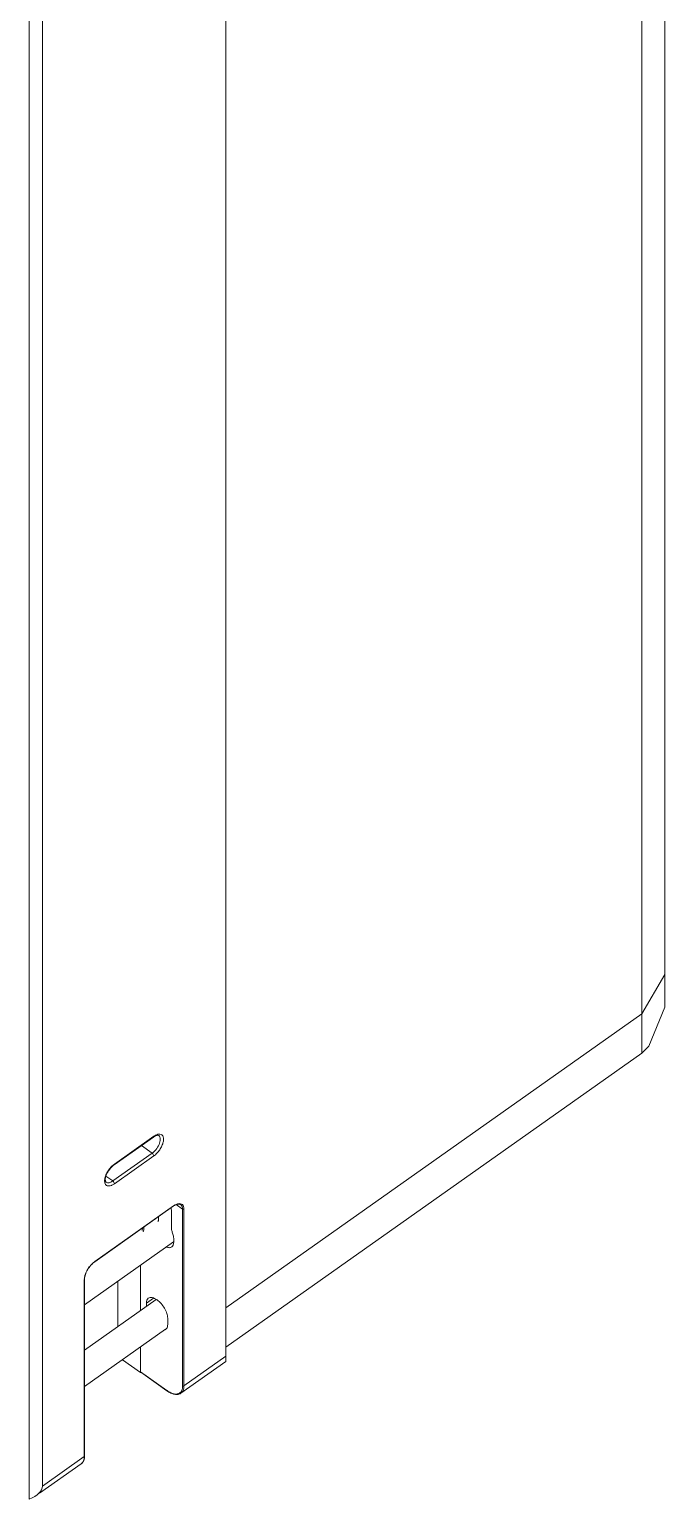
# Model space of a CAD drawing. Header units: millimetres. Extents: x 0 to 9253, y 0 to 2730.
# Drawn here: x 9115.2 to 9252.4, y 968.3 to 1284.4 of the extents above; entities that cross this region are included whole.
import ezdxf

# ---------------------------------------------------------------- set-up
doc = ezdxf.new("R2010")
doc.units = ezdxf.units.MM
doc.layers.get('0').update_dxf_attribs({"lineweight": 13})

msp = doc.modelspace()

# ---------------------------------------------------------------- linework, layer by layer
at = {"color": 7, "linetype": 'Continuous'}
for p, q in [((9252.35, 1073.34), (9252.35, 1422.65)), ((9247.4, 1414.15), (9247.4, 1063.42)), ((9157.6, 1359.9), (9157.6, 996.86)), ((9115.17, 1329.9), (9115.17, 967.15)), ((9118, 1327.07), (9118, 969.98)), ((9252.35, 1080.41), (9247.4, 1071.91)), ((9247.4, 1071.91), (9157.6, 1008.41)), ((9252.35, 1073.34), (9248.89, 1064.91)), ((9157.6, 999.92), (9247.4, 1063.42)), ((9247.4, 1063.42), (9248.89, 1064.91)), ((9133.49, 1039.3), (9141.98, 1045.3)), ((9133.56, 1039.46), (9142.04, 1045.46)), ((9141.69, 1041.82), (9139.37, 1043.46)), ((9133.2, 1035.82), (9141.69, 1041.82)), ((9142.04, 1041.22), (9133.56, 1035.22)), ((9131.73, 1036.87), (9133.2, 1035.82)), ((9148.27, 1029.77), (9146.91, 1030.72)), ((9129.29, 1018.37), (9146.26, 1030.37)), ((9129.32, 1018.43), (9146.29, 1030.43)), ((9145.86, 1025.73), (9145.86, 1029.35)), ((9148.27, 991.58), (9148.27, 1029.77)), ((9148.55, 1029.77), (9148.55, 991.58)), ((9127.11, 1009.11), (9146.31, 1022.69)), ((9146.36, 1023.34), (9146.36, 1022.63)), ((9139.21, 1017.67), (9139.21, 1007.86)), ((9127.05, 976.38), (9127.05, 1014.57)), ((9127.11, 1014.67), (9127.11, 976.48)), ((9134.26, 1004.36), (9134.26, 1014.17)), ((9127.11, 999.3), (9142.59, 1010.25)), ((9141.98, 1010.56), (9140.45, 1009.48)), ((9140.45, 1009.48), (9140.45, 1008.74)), ((9145.05, 1004.82), (9145.05, 1006.23)), ((9127.11, 991.47), (9144.6, 1003.83)), ((9139.21, 1000.02), (9139.21, 994.45)), ((9135.27, 997.24), (9139.21, 994.45)), ((9157.6, 996.86), (9147.9, 990)), ((9148.55, 991.58), (9157.6, 997.98)), ((9139.21, 994.59), (9144.87, 990.59)), ((9139.21, 994.45), (9139.27, 994.48)), ((9144.9, 990.53), (9139.24, 994.53)), ((9126.4, 974.8), (9117.35, 968.4)), ((9118, 969.98), (9127.05, 976.38))]:
    msp.add_line(p, q, dxfattribs=at)
for centre, radius, start, end in [((9129.4, 1014.57), 2.34, 177.5332, 179.9788), ((9148.38, 995.56), 6.08, 234.7349, 235.2772)]:
    msp.add_arc(centre, radius, start, end, dxfattribs=at)
msp.add_ellipse((9110.93, 969.98), major_axis=(7.07, 0), ratio=0.5, start_param=5.35589, end_param=6.283185, dxfattribs=at)
for points, knots in [([(9143.13, 1045.63), (9143.03, 1045.7), (9142.74, 1045.69), (9142.36, 1045.55), (9142.11, 1045.4), (9141.98, 1045.3)], [0, 0, 0, 0, 0.306916, 0.609388, 1, 1, 1, 1]), ([(9141.98, 1045.3), (9141.99, 1045.31), (9142.03, 1045.35), (9142.04, 1045.42), (9142.04, 1045.46)], [0, 0, 0, 0, 0.221722, 1, 1, 1, 1]), ([(9142.04, 1041.22), (9142.29, 1041.39), (9142.76, 1041.81), (9143.35, 1042.55), (9143.82, 1043.37), (9144.11, 1044.18), (9144.19, 1044.83), (9144.12, 1045.27), (9144.02, 1045.53), (9143.86, 1045.74), (9143.57, 1045.93), (9143.29, 1045.95), (9143.11, 1045.93)], [0, 0, 0, 0, 0.148763, 0.308556, 0.466822, 0.611449, 0.733156, 0.784455, 0.829994, 0.871551, 0.911886, 1, 1, 1, 1]), ([(9142.42, 1045.69), (9142.39, 1045.68), (9142.26, 1045.61), (9142.13, 1045.53), (9142.04, 1045.46)], [0, 0, 0, 0, 0.24144, 1, 1, 1, 1]), ([(9143.11, 1045.93), (9143.06, 1045.92), (9142.82, 1045.88), (9142.59, 1045.78), (9142.42, 1045.69)], [0, 0, 0, 0, 0.227054, 1, 1, 1, 1]), ([(9142.46, 1042.55), (9142.76, 1042.9), (9143.12, 1043.47), (9143.4, 1044.27), (9143.46, 1044.66), (9143.46, 1044.84)], [0, 0, 0, 0, 0.540837, 0.787063, 1, 1, 1, 1]), ([(9143.46, 1044.84), (9143.46, 1045), (9143.42, 1045.3), (9143.24, 1045.55), (9143.13, 1045.63)], [0, 0, 0, 0, 0.549302, 1, 1, 1, 1]), ([(9141.69, 1041.82), (9141.76, 1041.87), (9142.04, 1042.09), (9142.29, 1042.34), (9142.46, 1042.55)], [0, 0, 0, 0, 0.236629, 1, 1, 1, 1]), ([(9142.04, 1041.22), (9142.04, 1041.33), (9141.95, 1041.56), (9141.79, 1041.75), (9141.69, 1041.82)], [0, 0, 0, 0, 0.474671, 1, 1, 1, 1]), ([(9132.49, 1038.42), (9132.28, 1038.15), (9131.92, 1037.59), (9131.66, 1036.97), (9131.57, 1036.67)], [0, 0, 0, 0, 0.516685, 1, 1, 1, 1]), ([(9133.49, 1039.3), (9133.31, 1039.18), (9132.96, 1038.87), (9132.49, 1038.34), (9132.09, 1037.74), (9131.79, 1037.12), (9131.61, 1036.54), (9131.57, 1036.1), (9131.6, 1035.83), (9131.65, 1035.67), (9131.71, 1035.58), (9131.76, 1035.55)], [0, 0, 0, 0, 0.14926, 0.312368, 0.478348, 0.636636, 0.776597, 0.887642, 0.929496, 0.960794, 1, 1, 1, 1]), ([(9133.18, 1039.16), (9133.12, 1039.11), (9132.87, 1038.88), (9132.65, 1038.62), (9132.49, 1038.42)], [0, 0, 0, 0, 0.243118, 1, 1, 1, 1]), ([(9133.56, 1039.46), (9133.53, 1039.44), (9133.4, 1039.34), (9133.27, 1039.24), (9133.18, 1039.16)], [0, 0, 0, 0, 0.242558, 1, 1, 1, 1]), ([(9133.56, 1039.46), (9133.56, 1039.44), (9133.55, 1039.39), (9133.53, 1039.33), (9133.49, 1039.3)], [0, 0, 0, 0, 0.292535, 1, 1, 1, 1]), ([(9131.57, 1036.67), (9131.48, 1036.37), (9131.4, 1035.94), (9131.48, 1035.4), (9131.61, 1035.09), (9131.83, 1034.86), (9132.13, 1034.74), (9132.47, 1034.73), (9132.7, 1034.79), (9132.83, 1034.83)], [0, 0, 0, 0, 0.313013, 0.441168, 0.552412, 0.653754, 0.75589, 0.86914, 1, 1, 1, 1]), ([(9131.76, 1035.55), (9131.84, 1035.49), (9132.06, 1035.41), (9132.42, 1035.43), (9132.81, 1035.57), (9133.07, 1035.73), (9133.2, 1035.82)], [0, 0, 0, 0, 0.195685, 0.419998, 0.68823, 1, 1, 1, 1]), ([(9132.83, 1034.83), (9132.89, 1034.85), (9133.14, 1034.95), (9133.38, 1035.1), (9133.56, 1035.22)], [0, 0, 0, 0, 0.230593, 1, 1, 1, 1]), ([(9133.2, 1035.82), (9133.31, 1035.75), (9133.46, 1035.56), (9133.56, 1035.33), (9133.56, 1035.22)], [0, 0, 0, 0, 0.525329, 1, 1, 1, 1]), ([(9146.59, 1030.57), (9146.56, 1030.56), (9146.45, 1030.49), (9146.34, 1030.42), (9146.26, 1030.37)], [0, 0, 0, 0, 0.241421, 1, 1, 1, 1]), ([(9146.65, 1030.66), (9146.62, 1030.64), (9146.49, 1030.57), (9146.37, 1030.49), (9146.29, 1030.43)], [0, 0, 0, 0, 0.242417, 1, 1, 1, 1]), ([(9147.88, 1030.72), (9147.81, 1030.76), (9147.63, 1030.84), (9147.32, 1030.85), (9146.96, 1030.76), (9146.72, 1030.64), (9146.59, 1030.57)], [0, 0, 0, 0, 0.18402, 0.403585, 0.675132, 1, 1, 1, 1]), ([(9147.31, 1030.91), (9147.26, 1030.9), (9147.03, 1030.84), (9146.81, 1030.74), (9146.65, 1030.66)], [0, 0, 0, 0, 0.229867, 1, 1, 1, 1]), ([(9148.55, 1029.77), (9148.55, 1029.95), (9148.51, 1030.3), (9148.25, 1030.74), (9147.81, 1030.96), (9147.48, 1030.94), (9147.31, 1030.91)], [0, 0, 0, 0, 0.283787, 0.51903, 0.742668, 1, 1, 1, 1]), ([(9148.27, 1029.77), (9148.27, 1029.96), (9148.22, 1030.32), (9148.01, 1030.63), (9147.88, 1030.72)], [0, 0, 0, 0, 0.549675, 1, 1, 1, 1]), ([(9142.96, 1027.09), (9143.03, 1027.23), (9143.08, 1027.47), (9143.09, 1027.82), (9143.07, 1028), (9143.06, 1028.1)], [0, 0, 0, 0, 0.452442, 0.714106, 1, 1, 1, 1]), ([(9145.86, 1029.35), (9145.86, 1029.4), (9145.85, 1029.63), (9145.82, 1029.85), (9145.78, 1030.02)], [0, 0, 0, 0, 0.233893, 1, 1, 1, 1]), ([(9146.26, 1030.37), (9146.26, 1030.37), (9146.28, 1030.39), (9146.29, 1030.41), (9146.29, 1030.43)], [0, 0, 0, 0, 0.221722, 1, 1, 1, 1]), ([(9139.51, 1025.13), (9139.53, 1025.16), (9139.6, 1025.34), (9139.62, 1025.53), (9139.62, 1025.67)], [0, 0, 0, 0, 0.227357, 1, 1, 1, 1]), ([(9139.88, 1025.85), (9139.89, 1025.75), (9139.91, 1025.57), (9139.9, 1025.22), (9139.85, 1024.98), (9139.78, 1024.84)], [0, 0, 0, 0, 0.285894, 0.547558, 1, 1, 1, 1]), ([(9146.1, 1024.59), (9146.06, 1024.69), (9145.94, 1025.06), (9145.86, 1025.45), (9145.86, 1025.73)], [0, 0, 0, 0, 0.274049, 1, 1, 1, 1]), ([(9146.36, 1023.34), (9146.36, 1023.44), (9146.33, 1023.86), (9146.21, 1024.28), (9146.1, 1024.59)], [0, 0, 0, 0, 0.225319, 1, 1, 1, 1]), ([(9144.73, 1021.56), (9144.94, 1021.48), (9145.27, 1021.39), (9145.68, 1021.45), (9145.85, 1021.54), (9145.93, 1021.59)], [0, 0, 0, 0, 0.550537, 0.783193, 1, 1, 1, 1]), ([(9145.93, 1021.59), (9146.07, 1021.69), (9146.31, 1022.02), (9146.36, 1022.42), (9146.36, 1022.63)], [0, 0, 0, 0, 0.450426, 1, 1, 1, 1]), ([(9129.29, 1018.37), (9128.98, 1018.15), (9128.41, 1017.62), (9127.73, 1016.68), (9127.26, 1015.68), (9127.11, 1014.98), (9127.11, 1014.67)], [0, 0, 0, 0, 0.254192, 0.527093, 0.785792, 1, 1, 1, 1]), ([(9128.96, 1018.15), (9128.9, 1018.1), (9128.66, 1017.88), (9128.44, 1017.64), (9128.29, 1017.45)], [0, 0, 0, 0, 0.243052, 1, 1, 1, 1]), ([(9129.32, 1018.43), (9129.28, 1018.41), (9129.16, 1018.32), (9129.04, 1018.22), (9128.96, 1018.15)], [0, 0, 0, 0, 0.24329, 1, 1, 1, 1]), ([(9129.32, 1018.43), (9129.32, 1018.42), (9129.31, 1018.4), (9129.3, 1018.38), (9129.29, 1018.37)], [0, 0, 0, 0, 0.292535, 1, 1, 1, 1]), ([(9127.3, 1015.77), (9127.26, 1015.68), (9127.14, 1015.32), (9127.07, 1014.94), (9127.05, 1014.67)], [0, 0, 0, 0, 0.271007, 1, 1, 1, 1]), ([(9128.29, 1017.45), (9128.18, 1017.33), (9127.79, 1016.81), (9127.47, 1016.23), (9127.3, 1015.77)], [0, 0, 0, 0, 0.255588, 1, 1, 1, 1]), ([(9127.11, 1014.67), (9127.11, 1014.64), (9127.09, 1014.6), (9127.06, 1014.57), (9127.05, 1014.57)], [0, 0, 0, 0, 0.724037, 1, 1, 1, 1]), ([(9140.87, 1010.51), (9140.73, 1010.41), (9140.5, 1010.08), (9140.45, 1009.69), (9140.45, 1009.48)], [0, 0, 0, 0, 0.450318, 1, 1, 1, 1]), ([(9142.75, 1010.16), (9142.58, 1010.28), (9142.24, 1010.48), (9141.73, 1010.66), (9141.26, 1010.69), (9140.98, 1010.59), (9140.87, 1010.51)], [0, 0, 0, 0, 0.312084, 0.579934, 0.804197, 1, 1, 1, 1]), ([(9145.05, 1006.23), (9145.05, 1006.57), (9144.89, 1007.31), (9144.4, 1008.37), (9143.68, 1009.36), (9143.07, 1009.93), (9142.75, 1010.16)], [0, 0, 0, 0, 0.217692, 0.475355, 0.7463, 1, 1, 1, 1]), ([(9144.82, 1003.98), (9144.86, 1004.03), (9145.01, 1004.29), (9145.05, 1004.59), (9145.05, 1004.82)], [0, 0, 0, 0, 0.22292, 1, 1, 1, 1]), ([(9139.21, 994.59), (9139.21, 994.58), (9139.22, 994.56), (9139.23, 994.54), (9139.24, 994.53)], [0, 0, 0, 0, 0.292521, 1, 1, 1, 1]), ([(9144.9, 990.53), (9144.89, 990.53), (9144.88, 990.55), (9144.87, 990.57), (9144.87, 990.59)], [0, 0, 0, 0, 0.221722, 1, 1, 1, 1]), ([(9144.9, 990.53), (9145.16, 990.34), (9145.69, 990.02), (9146.5, 989.74), (9147.26, 989.7), (9147.72, 989.87), (9147.9, 990)], [0, 0, 0, 0, 0.301665, 0.565228, 0.792952, 1, 1, 1, 1]), ([(9145.92, 990.01), (9145.84, 990.04), (9145.49, 990.19), (9145.16, 990.39), (9144.92, 990.56)], [0, 0, 0, 0, 0.233529, 1, 1, 1, 1]), ([(9146.87, 989.83), (9146.79, 989.83), (9146.47, 989.84), (9146.16, 989.92), (9145.92, 990.01)], [0, 0, 0, 0, 0.229048, 1, 1, 1, 1]), ([(9148.22, 991.07), (9148.19, 990.89), (9148.09, 990.56), (9147.79, 990.14), (9147.36, 989.88), (9147.04, 989.83), (9146.87, 989.83)], [0, 0, 0, 0, 0.273328, 0.51563, 0.749329, 1, 1, 1, 1]), ([(9148.55, 991.58), (9148.55, 991.41), (9148.52, 991.09), (9148.4, 990.64), (9148.2, 990.27), (9148.01, 990.08), (9147.9, 990)], [0, 0, 0, 0, 0.289413, 0.548274, 0.78145, 1, 1, 1, 1]), ([(9148.27, 991.58), (9148.27, 991.54), (9148.26, 991.37), (9148.24, 991.2), (9148.22, 991.07)], [0, 0, 0, 0, 0.260727, 1, 1, 1, 1]), ([(9126.4, 974.8), (9126.52, 974.88), (9126.73, 975.09), (9127.04, 975.65), (9127.11, 976.15), (9127.11, 976.48)], [0, 0, 0, 0, 0.227717, 0.465005, 1, 1, 1, 1]), ([(9126.66, 975.05), (9126.69, 975.07), (9126.77, 975.19), (9126.84, 975.31), (9126.88, 975.41)], [0, 0, 0, 0, 0.242289, 1, 1, 1, 1]), ([(9126.88, 975.41), (9126.91, 975.48), (9127.02, 975.8), (9127.05, 976.13), (9127.05, 976.38)], [0, 0, 0, 0, 0.229621, 1, 1, 1, 1]), ([(9127.05, 976.38), (9127.06, 976.39), (9127.09, 976.41), (9127.11, 976.45), (9127.11, 976.48)], [0, 0, 0, 0, 0.275963, 1, 1, 1, 1])]:
    msp.add_open_spline(points, degree=3, knots=knots, dxfattribs=at)
for points in [[(9148.55, 1029.77), (9148.47, 1029.71), (9148.34, 1029.71), (9148.27, 1029.77)], [(9144.37, 1003.67), (9144.46, 1003.69), (9144.55, 1003.74), (9144.63, 1003.79)], [(9144.63, 1003.79), (9144.7, 1003.84), (9144.77, 1003.91), (9144.82, 1003.98)], [(9148.27, 991.58), (9148.34, 991.53), (9148.47, 991.53), (9148.55, 991.58)], [(9126.4, 974.8), (9126.5, 974.87), (9126.59, 974.95), (9126.66, 975.05)]]:
    msp.add_open_spline(points, degree=3, dxfattribs=at)

doc.saveas('drawing.dxf')
